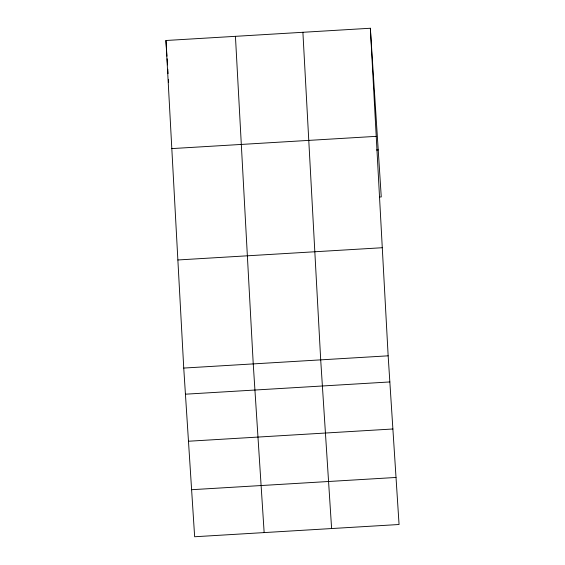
<?xml version="1.0" encoding="UTF-8"?>
<svg xmlns="http://www.w3.org/2000/svg" width="565" height="565" viewBox="0 0 565 565"><rect width="100%" height="100%" fill="white"/><g stroke="black" fill="none" stroke-linecap="round" stroke-linejoin="round"><path stroke-width="0.85" d="M370.35 28.25L388.155 355.823L399.06 524.504L194.65 536.75L183.745 368.069L165.941 40.496L370.35 28.25L381.255 196.931L379.503 197.037M171.817 148.595L376.226 136.349M376.459 149.993L378.218 149.887M177.869 259.971L382.279 247.724M183.745 368.069L388.155 355.823M185.433 394.193L389.843 381.947M188.477 441.237L392.887 428.99M191.606 489.707L396.023 477.46M331.606 528.543L320.701 359.87L302.897 32.29M264.152 532.583L253.24 363.909L235.436 36.33M165.941 40.496L166.95 56.168M167.12 58.781L167.515 64.876M167.798 69.234L168.08 73.584M168.469 79.686L168.638 82.299"/></g></svg>
